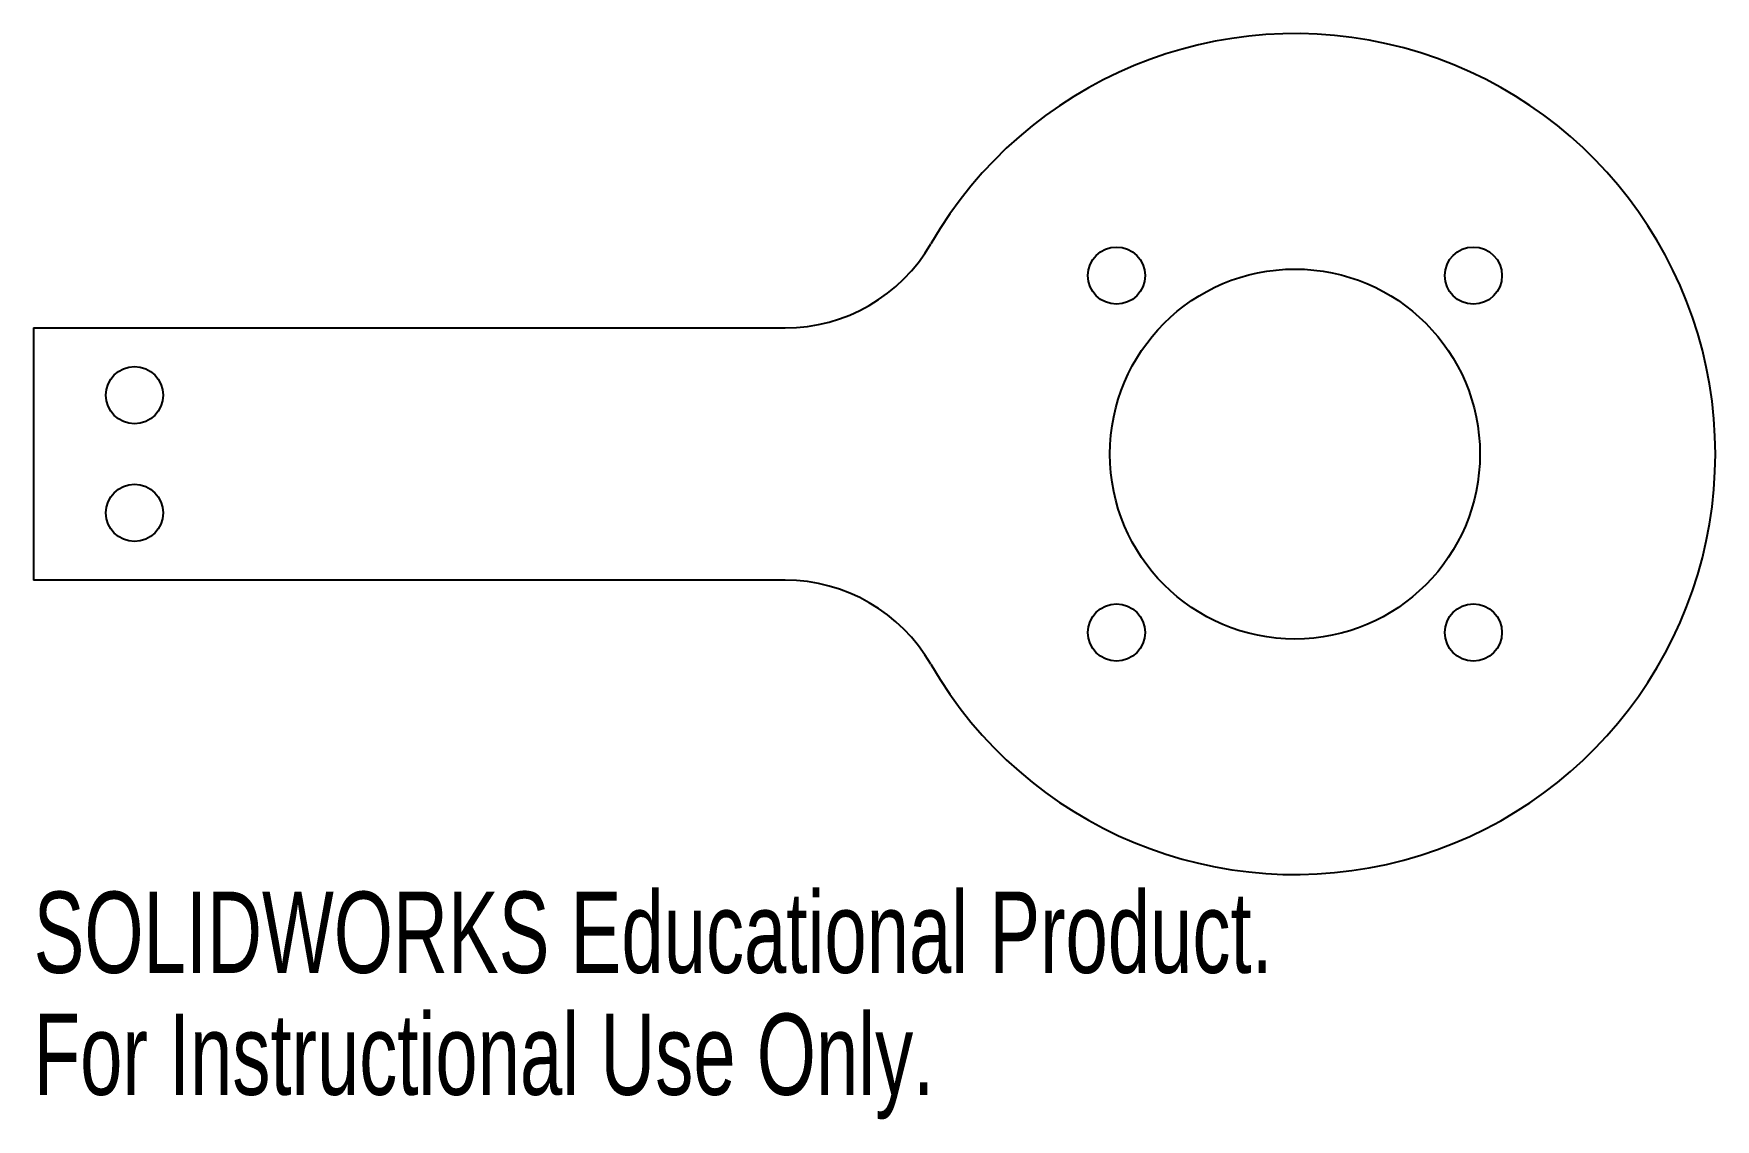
# Model space of a CAD drawing. Header units: millimetres. Extents: x -100 to 0, y -15 to 50.
import ezdxf

# ---------------------------------------------------------------- set-up
doc = ezdxf.new("R2010")
doc.units = ezdxf.units.MM
doc.styles.add('SLDTEXTSTYLE0', font='TXT', dxfattribs={"width": 0.7})

msp = doc.modelspace()

# ---------------------------------------------------------------- linework, layer by layer
at = {"color": 7, "linetype": 'Continuous', "lineweight": 25}
for p, q in [((-100, 32.5), (-55.31, 32.5)), ((-100, 32.5), (-100, 17.5)), ((-55.31, 17.5), (-100, 17.5))]:
    msp.add_line(p, q, dxfattribs=at)
for centre, radius in [((-35.61, 35.61), 1.7), ((-14.39, 35.61), 1.7), ((-25, 25), 11), ((-94, 28.5), 1.7), ((-94, 21.5), 1.7), ((-35.61, 14.39), 1.7), ((-14.39, 14.39), 1.7)]:
    msp.add_circle(centre, radius, dxfattribs=at)
for centre, radius, start, end in [((-25, 25), 25, 210, 150), ((-55.31, 42.5), 10, 270, 330), ((-55.31, 7.5), 10, 30, 90)]:
    msp.add_arc(centre, radius, start, end, dxfattribs=at)

# ---------------------------------------------------------------- texts
at = {"color": 7, "linetype": 'Continuous', "char_height": 4.8336, "attachment_point": 1, "style": 'SLDTEXTSTYLE0'}
for s, insert in [('SOLIDWORKS Educational Product.', (-100, -1.02)), ('For Instructional Use Only.', (-100, -8.27))]:
    msp.add_mtext(s, dxfattribs=dict(at, insert=insert))

doc.saveas('drawing.dxf')
